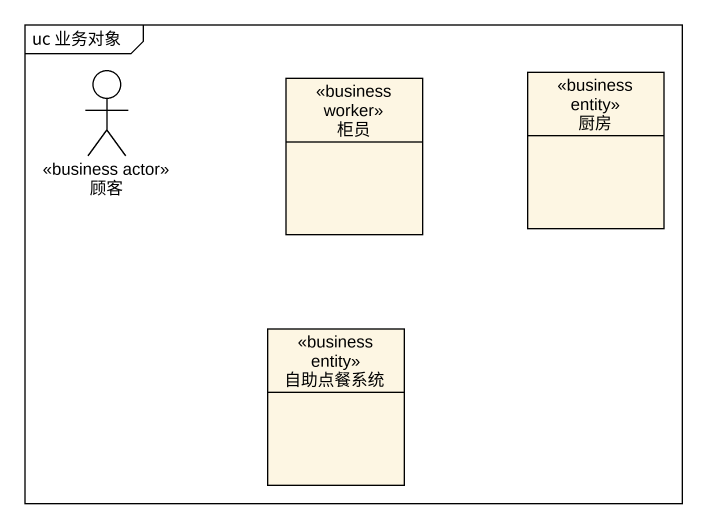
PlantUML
@startuml
mainframe uc 业务对象
allowmixing
hide circle
hide empty members
actor 顾客 <<business actor>>
class 柜员 <<business worker>>
class 厨房 <<business entity>>
class 自助点餐系统 <<business entity>>
@enduml
